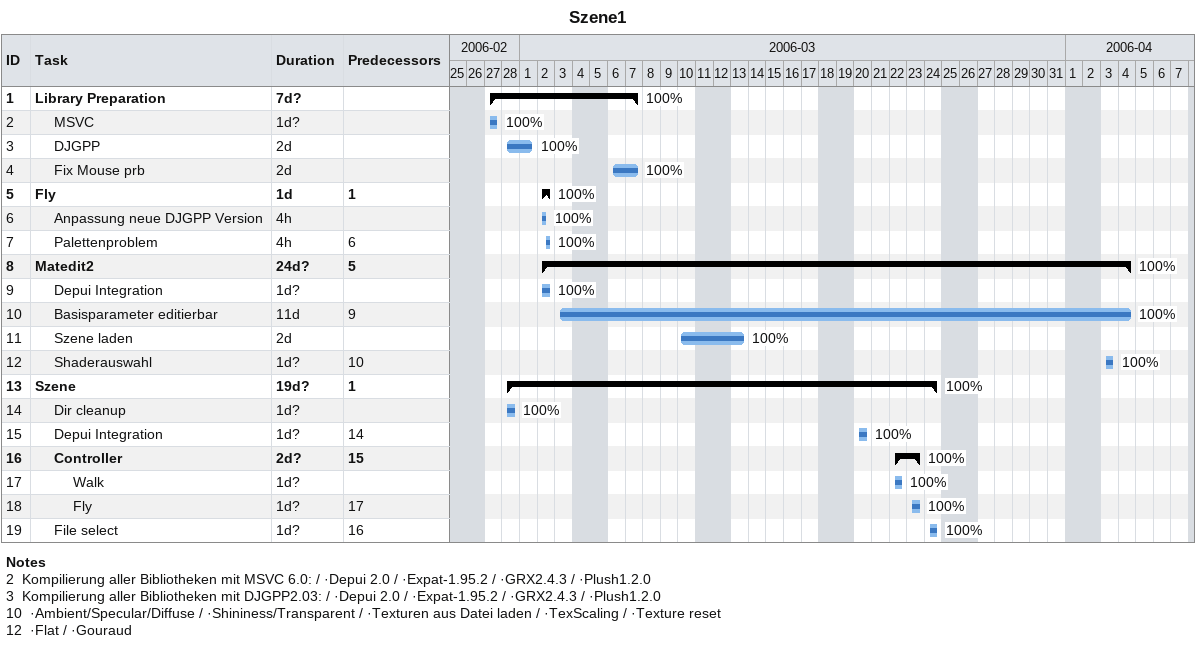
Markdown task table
Szene1

| ID | Level | Task | Duration | Start | Finish | Predecessors | % complete |
|---|---|---|---|---|---|---|---|
| 1 | 1 | **Library Preparation** | 7d? | 2006-02-27 | 2006-03-07 |  | 100 |
| 2 | 2 | MSVC | 1d? | 2006-02-27 | 2006-02-27 |  | 100 |
| 3 | 2 | DJGPP | 2d | 2006-02-28 | 2006-03-01 |  | 100 |
| 4 | 2 | Fix Mouse prb | 2d | 2006-03-06 | 2006-03-07 |  | 100 |
| 5 | 1 | **Fly** | 1d | 2006-03-02 | 2006-03-02 | 1 | 100 |
| 6 | 2 | Anpassung neue DJGPP Version | 4h | 2006-03-02 | 2006-03-02 |  | 100 |
| 7 | 2 | Palettenproblem | 4h | 2006-03-02 | 2006-03-02 | 6 | 100 |
| 8 | 1 | **Matedit2** | 24d? | 2006-03-02 | 2006-04-04 | 5 | 100 |
| 9 | 2 | Depui Integration | 1d? | 2006-03-02 | 2006-03-02 |  | 100 |
| 10 | 2 | Basisparameter editierbar | 11d | 2006-03-03 | 2006-04-04 | 9 | 100 |
| 11 | 2 | Szene laden | 2d | 2006-03-10 | 2006-03-13 |  | 100 |
| 12 | 2 | Shaderauswahl | 1d? | 2006-04-03 | 2006-04-03 | 10 | 100 |
| 13 | 1 | **Szene** | 19d? | 2006-02-28 | 2006-03-24 | 1 | 100 |
| 14 | 2 | Dir cleanup | 1d? | 2006-02-28 | 2006-02-28 |  | 100 |
| 15 | 2 | Depui Integration | 1d? | 2006-03-20 | 2006-03-20 | 14 | 100 |
| 16 | 2 | **Controller** | 2d? | 2006-03-22 | 2006-03-23 | 15 | 100 |
| 17 | 3 | Walk | 1d? | 2006-03-22 | 2006-03-22 |  | 100 |
| 18 | 3 | Fly | 1d? | 2006-03-23 | 2006-03-23 | 17 | 100 |
| 19 | 2 | File select | 1d? | 2006-03-24 | 2006-03-24 | 16 | 100 |

Notes
- 2: Kompilierung aller Bibliotheken mit MSVC 6.0: / ·Depui 2.0 / ·Expat-1.95.2 / ·GRX2.4.3 / ·Plush1.2.0
- 3: Kompilierung aller Bibliotheken mit DJGPP2.03: / ·Depui 2.0 / ·Expat-1.95.2 / ·GRX2.4.3 / ·Plush1.2.0
- 10: ·Ambient/Specular/Diffuse / ·Shininess/Transparent / ·Texturen aus Datei laden / ·TexScaling / ·Texture reset
- 12: ·Flat / ·Gouraud
